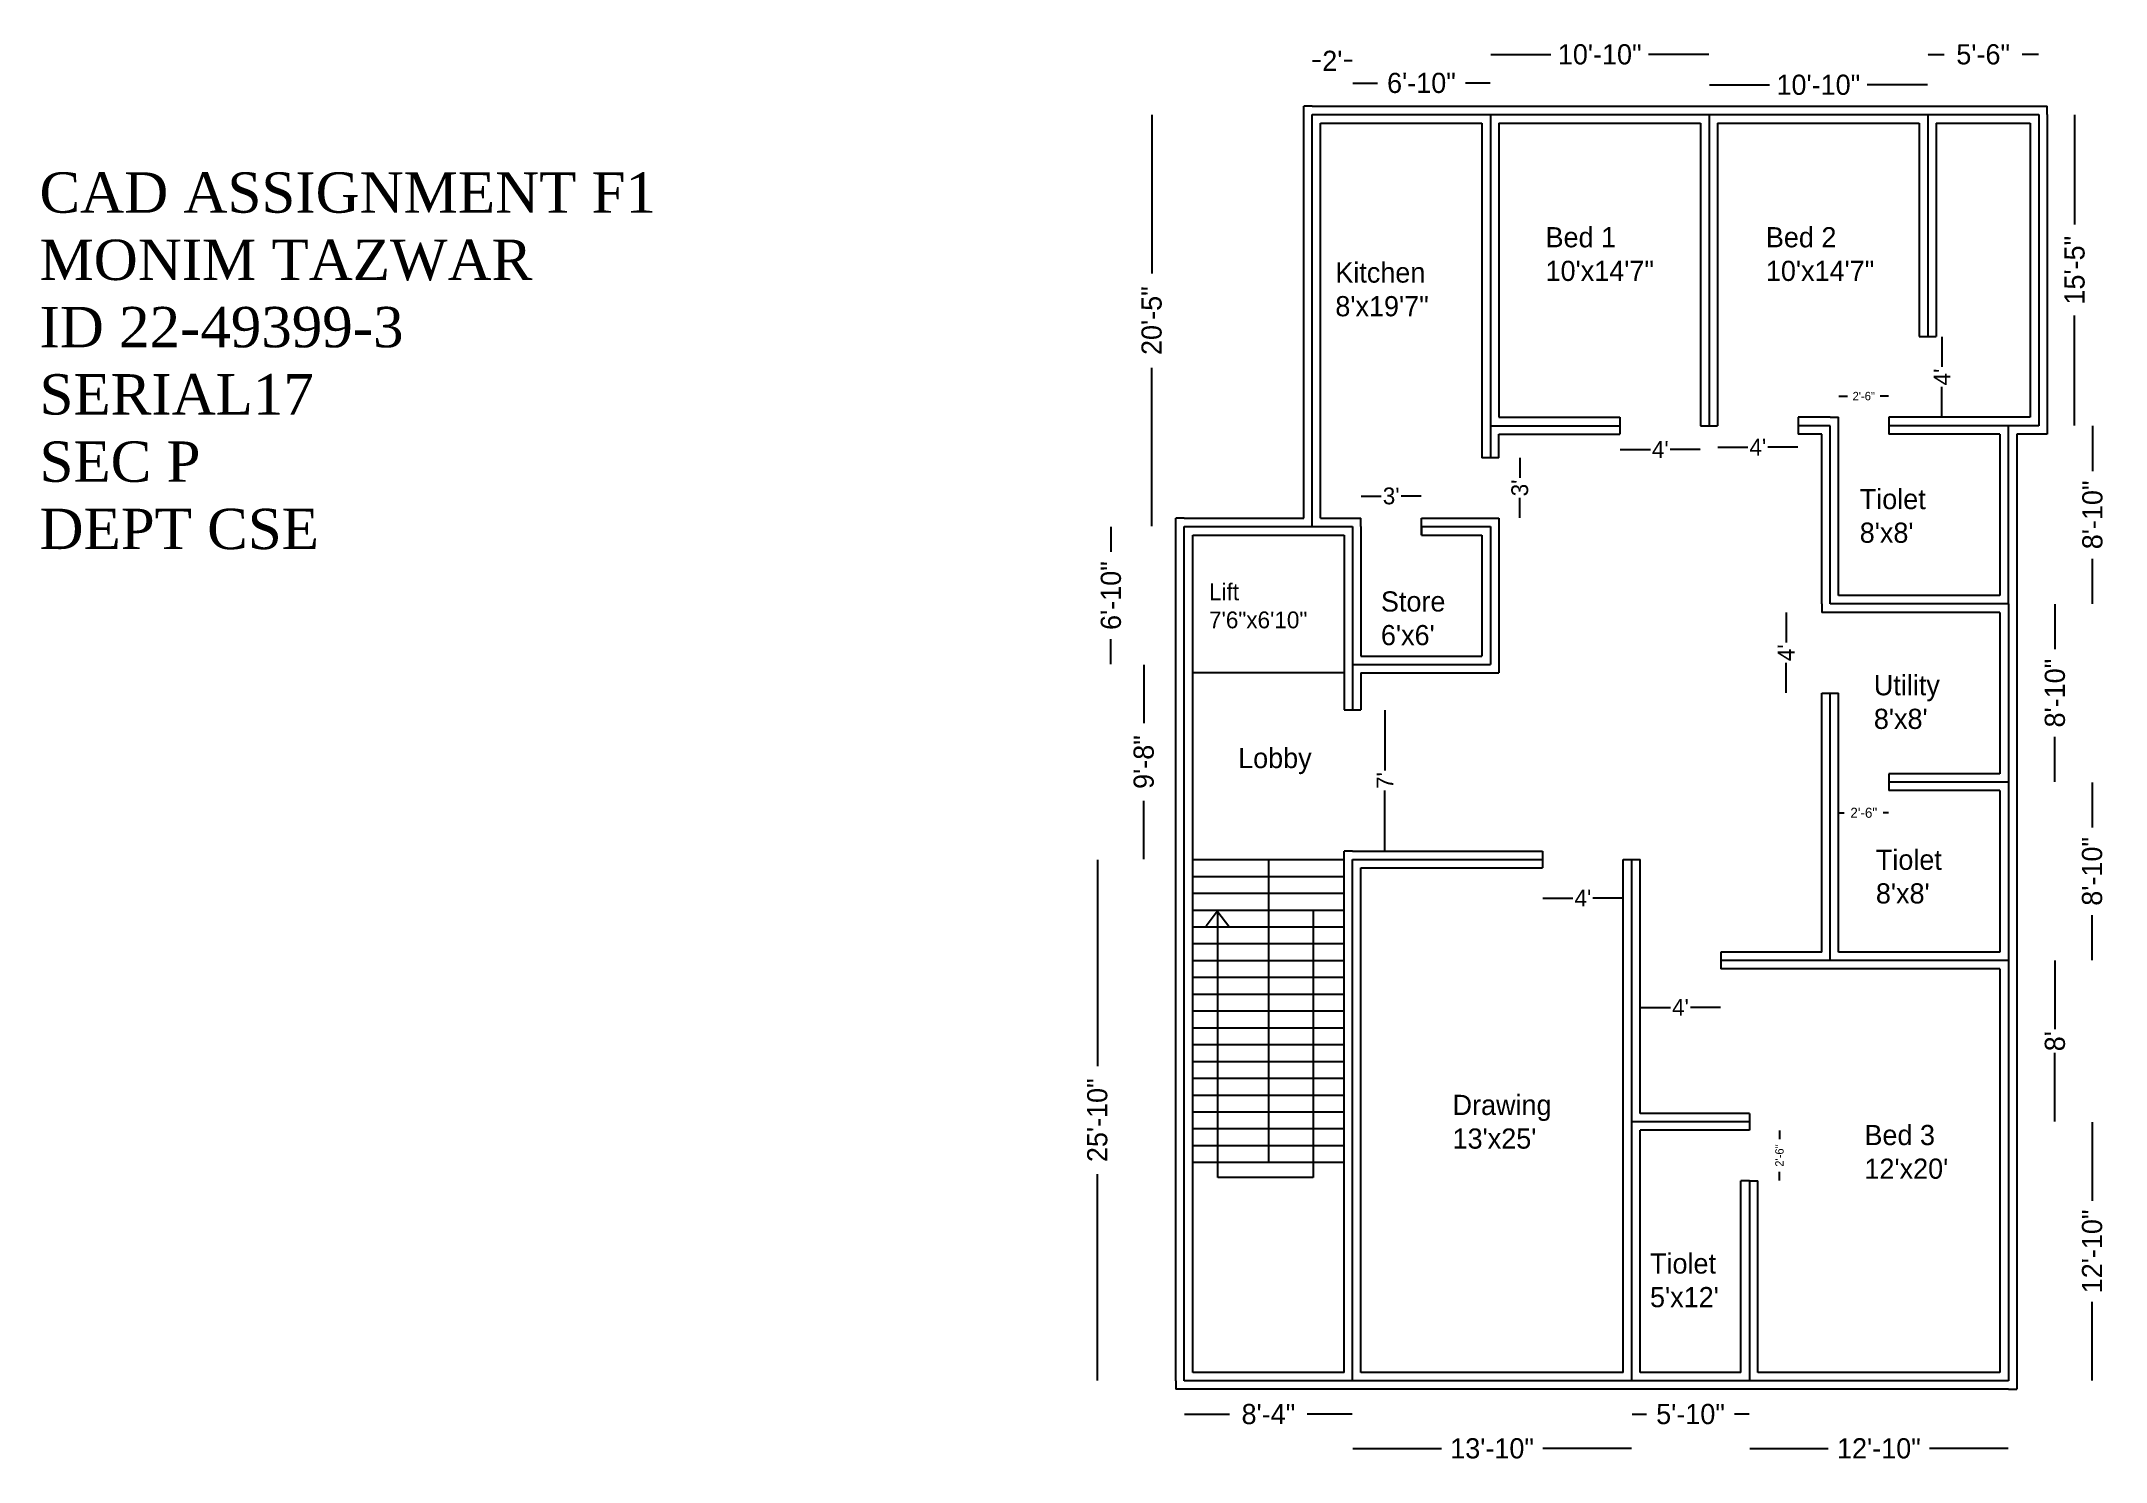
# Model space of a CAD drawing. Header units: inches. Extents: x -404 to 823, y 316 to 1161.
import ezdxf

# ---------------------------------------------------------------- set-up
doc = ezdxf.new("R2010")
doc.units = ezdxf.units.IN
doc.header["$LTSCALE"] = 5
doc.header["$MEASUREMENT"] = 0
doc.dimstyles.get("Standard").update_dxf_attribs({"dimtxt": 10, "dimasz": 0.18, "dimexe": 0.18, "dimexo": 0.0625, "dimgap": 0.09, "dimtad": 0, "dimdec": 0, "dimzin": 2, "dimdsep": 46, "dimlunit": 4, "dimtxsty": 'Standard', "dimcen": 0.09, "dimse1": 1, "dimse2": 1, "dimadec": 0, "dimazin": 0, "dimtfac": 1, "dimtdec": 0, "dimtofl": 0, "dimtmove": 0, "dimatfit": 3, "dimfxl": 1, "dimtolj": 1, "dimtzin": 0, "dimarcsym": 0})

# ---------------------------------------------------------------- blocks, each defined once
blk = doc.blocks.new('*D3')
at = {"color": 0, "lineweight": -2}
for p, q in [((375.6, 1136.2), (390.3, 1136.2)), ((457.2, 1136.2), (442.5, 1136.2))]:
    blk.add_line(p, q, dxfattribs=at)
at = {"color": 0}
for points in [[(375.6, 1136.2), (375.6, 1136.1), (375.4, 1136.2)], [(457.2, 1136.2), (457.2, 1136.1), (457.4, 1136.2)]]:
    blk.add_solid(points, dxfattribs=at)
at = {"layer": 'Defpoints', "color": 0}
for p in [(457.4, 1136.2), (375.4, 1117.4), (457.4, 1117.4)]:
    blk.add_point(p, dxfattribs=at)
at = {"color": 0, "insert": (416.4, 1136.2), "char_height": 12, "attachment_point": 5}
blk.add_mtext('\\A1;6\'-10"', dxfattribs=at)
blk = doc.blocks.new('*D5')
at = {"color": 0, "lineweight": -2}
for p, q in [((351.6, 1149.4), (356.3, 1149.4)), ((375.2, 1149.4), (370.5, 1149.4))]:
    blk.add_line(p, q, dxfattribs=at)
at = {"color": 0}
for points in [[(351.6, 1149.4), (351.6, 1149.3), (351.4, 1149.4)], [(375.2, 1149.4), (375.2, 1149.3), (375.4, 1149.4)]]:
    blk.add_solid(points, dxfattribs=at)
at = {"layer": 'Defpoints', "color": 0}
for p in [(375.4, 1149.4), (351.4, 1117.4), (375.4, 1117.4)]:
    blk.add_point(p, dxfattribs=at)
at = {"color": 0, "insert": (363.4, 1149.4), "char_height": 12, "attachment_point": 5}
blk.add_mtext("\\A1;2'", dxfattribs=at)
blk = doc.blocks.new('*D6')
at = {"color": 0, "lineweight": -2}
for p, q in [((457.6, 1153.2), (493.3, 1153.2)), ((587.2, 1153.2), (551.5, 1153.2))]:
    blk.add_line(p, q, dxfattribs=at)
at = {"color": 0}
for points in [[(457.6, 1153.2), (457.6, 1153.1), (457.4, 1153.2)], [(587.2, 1153.2), (587.2, 1153.1), (587.4, 1153.2)]]:
    blk.add_solid(points, dxfattribs=at)
at = {"layer": 'Defpoints', "color": 0}
for p in [(587.4, 1153.2), (457.4, 1117.4), (587.4, 1117.4)]:
    blk.add_point(p, dxfattribs=at)
at = {"color": 0, "insert": (522.4, 1153.2), "char_height": 12, "attachment_point": 5}
blk.add_mtext('\\A1;10\'-10"', dxfattribs=at)
blk = doc.blocks.new('*D7')
at = {"color": 0, "lineweight": -2}
for p, q in [((587.6, 1135.1), (623.3, 1135.1)), ((717.2, 1135.1), (681.5, 1135.1))]:
    blk.add_line(p, q, dxfattribs=at)
at = {"color": 0}
for points in [[(587.6, 1135.1), (587.6, 1135), (587.4, 1135.1)], [(717.2, 1135.1), (717.2, 1135), (717.4, 1135.1)]]:
    blk.add_solid(points, dxfattribs=at)
at = {"layer": 'Defpoints', "color": 0}
for p in [(717.4, 1135.1), (587.4, 1099.4), (717.4, 1099.4)]:
    blk.add_point(p, dxfattribs=at)
at = {"color": 0, "insert": (652.4, 1135.1), "char_height": 12, "attachment_point": 5}
blk.add_mtext('\\A1;10\'-10"', dxfattribs=at)
blk = doc.blocks.new('*D8')
at = {"color": 0, "lineweight": -2}
for p, q in [((717.6, 1153.2), (727.3, 1153.2)), ((783.2, 1153.2), (773.5, 1153.2))]:
    blk.add_line(p, q, dxfattribs=at)
at = {"color": 0}
for points in [[(717.6, 1153.2), (717.6, 1153.1), (717.4, 1153.2)], [(783.2, 1153.2), (783.2, 1153.1), (783.4, 1153.2)]]:
    blk.add_solid(points, dxfattribs=at)
at = {"layer": 'Defpoints', "color": 0}
for p in [(783.4, 1153.2), (717.4, 1117.4), (783.4, 1117.4)]:
    blk.add_point(p, dxfattribs=at)
at = {"color": 0, "insert": (750.4, 1153.2), "char_height": 12, "attachment_point": 5}
blk.add_mtext('\\A1;5\'-6"', dxfattribs=at)
blk = doc.blocks.new('*D9')
at = {"color": 0, "lineweight": -2}
for p, q in [((725.9, 985.3), (725.9, 967.4)), ((725.9, 937.6), (725.9, 955.5))]:
    blk.add_line(p, q, dxfattribs=at)
at = {"color": 0}
for points in [[(725.8, 985.3), (725.9, 985.3), (725.9, 985.4)], [(725.8, 937.6), (725.9, 937.6), (725.9, 937.4)]]:
    blk.add_solid(points, dxfattribs=at)
at = {"layer": 'Defpoints', "color": 0}
for p in [(717.4, 985.4), (717.4, 937.4), (725.9, 937.4)]:
    blk.add_point(p, dxfattribs=at)
at = {"color": 0, "insert": (725.9, 961.4), "char_height": 10, "attachment_point": 5, "rotation": 90}
blk.add_mtext("\\A1;4'", dxfattribs=at)
blk = doc.blocks.new('*D10')
at = {"color": 0, "lineweight": -2}
for p, q in [((592.6, 919.7), (610.5, 919.7)), ((640.2, 919.7), (622.3, 919.7))]:
    blk.add_line(p, q, dxfattribs=at)
at = {"color": 0}
for points in [[(592.6, 919.7), (592.6, 919.6), (592.4, 919.7)], [(640.2, 919.7), (640.2, 919.6), (640.4, 919.7)]]:
    blk.add_solid(points, dxfattribs=at)
at = {"layer": 'Defpoints', "color": 0}
for p in [(592.4, 932.4), (640.4, 932.4), (592.4, 919.7)]:
    blk.add_point(p, dxfattribs=at)
at = {"color": 0, "insert": (616.4, 919.7), "char_height": 10, "attachment_point": 5}
blk.add_mtext("\\A1;4'", dxfattribs=at)
blk = doc.blocks.new('*D11')
at = {"color": 0, "lineweight": -2}
for p, q in [((664.6, 950), (669.7, 950)), ((694.2, 950), (689.1, 950))]:
    blk.add_line(p, q, dxfattribs=at)
at = {"color": 0}
for points in [[(664.6, 950.1), (664.6, 950), (664.4, 950)], [(694.2, 950.1), (694.2, 950), (694.4, 950)]]:
    blk.add_solid(points, dxfattribs=at)
at = {"layer": 'Defpoints', "color": 0}
for p in [(694.4, 950), (664.4, 932.4), (694.4, 932.4)]:
    blk.add_point(p, dxfattribs=at)
at = {"color": 0, "insert": (679.4, 950), "char_height": 5, "attachment_point": 5}
blk.add_mtext('\\A1;2\'-6"', dxfattribs=at)
blk = doc.blocks.new('*D12')
at = {"color": 0, "lineweight": -2}
for p, q in [((815.2, 518.3), (815.2, 471.5)), ((815.2, 364.6), (815.2, 411.4))]:
    blk.add_line(p, q, dxfattribs=at)
at = {"color": 0}
for points in [[(815.1, 518.3), (815.2, 518.3), (815.2, 518.4)], [(815.1, 364.6), (815.2, 364.6), (815.2, 364.4)]]:
    blk.add_solid(points, dxfattribs=at)
at = {"layer": 'Defpoints', "color": 0}
for p in [(765.4, 518.4), (815.2, 518.4), (765.4, 364.4)]:
    blk.add_point(p, dxfattribs=at)
at = {"color": 0, "insert": (815.2, 441.4), "char_height": 12, "attachment_point": 5, "rotation": 90}
blk.add_mtext('\\A1;12\'-10"', dxfattribs=at)
blk = doc.blocks.new('*D13')
at = {"color": 0, "lineweight": -2}
for p, q in [((793.1, 614.3), (793.1, 573.5)), ((793.1, 518.6), (793.1, 559.4))]:
    blk.add_line(p, q, dxfattribs=at)
at = {"color": 0}
for points in [[(793.1, 614.3), (793.1, 614.3), (793.1, 614.4)], [(793.1, 518.6), (793.1, 518.6), (793.1, 518.4)]]:
    blk.add_solid(points, dxfattribs=at)
at = {"layer": 'Defpoints', "color": 0}
for p in [(743.3, 614.4), (793.1, 614.4), (743.3, 518.4)]:
    blk.add_point(p, dxfattribs=at)
at = {"color": 0, "insert": (793.1, 566.4), "char_height": 12, "attachment_point": 5, "rotation": 90}
blk.add_mtext("\\A1;8'", dxfattribs=at)
blk = doc.blocks.new('*D14')
at = {"color": 0, "lineweight": -2}
for p, q in [((815.2, 720.3), (815.2, 693.5)), ((815.2, 614.6), (815.2, 641.4))]:
    blk.add_line(p, q, dxfattribs=at)
at = {"color": 0}
for points in [[(815.1, 720.3), (815.2, 720.3), (815.2, 720.4)], [(815.1, 614.6), (815.2, 614.6), (815.2, 614.4)]]:
    blk.add_solid(points, dxfattribs=at)
at = {"layer": 'Defpoints', "color": 0}
for p in [(765.4, 720.4), (815.2, 720.4), (765.4, 614.4)]:
    blk.add_point(p, dxfattribs=at)
at = {"color": 0, "insert": (815.2, 667.4), "char_height": 12, "attachment_point": 5, "rotation": 90}
blk.add_mtext('\\A1;8\'-10"', dxfattribs=at)
blk = doc.blocks.new('*D15')
at = {"color": 0, "lineweight": -2}
for p, q in [((793.1, 826.3), (793.1, 799.5)), ((793.1, 720.6), (793.1, 747.4))]:
    blk.add_line(p, q, dxfattribs=at)
at = {"color": 0}
for points in [[(793.1, 826.3), (793.1, 826.3), (793.1, 826.4)], [(793.1, 720.6), (793.1, 720.6), (793.1, 720.4)]]:
    blk.add_solid(points, dxfattribs=at)
at = {"layer": 'Defpoints', "color": 0}
for p in [(743.3, 826.4), (793.1, 826.4), (743.3, 720.4)]:
    blk.add_point(p, dxfattribs=at)
at = {"color": 0, "insert": (793.1, 773.4), "char_height": 12, "attachment_point": 5, "rotation": 90}
blk.add_mtext('\\A1;8\'-10"', dxfattribs=at)
blk = doc.blocks.new('*D17')
at = {"color": 0, "lineweight": -2}
for p, q in [((804.8, 1117.3), (804.8, 1052)), ((804.8, 932.6), (804.8, 997.9))]:
    blk.add_line(p, q, dxfattribs=at)
at = {"color": 0}
for points in [[(804.8, 1117.3), (804.9, 1117.3), (804.8, 1117.4)], [(804.8, 932.6), (804.9, 932.6), (804.8, 932.4)]]:
    blk.add_solid(points, dxfattribs=at)
at = {"layer": 'Defpoints', "color": 0}
for p in [(783.4, 1117.4), (783.4, 932.4), (804.8, 932.4)]:
    blk.add_point(p, dxfattribs=at)
at = {"color": 0, "insert": (804.8, 1024.9), "char_height": 12, "attachment_point": 5, "rotation": 90}
blk.add_mtext('\\A1;15\'-5"', dxfattribs=at)
blk = doc.blocks.new('*D19')
at = {"color": 0, "lineweight": -2}
for p, q in [((664.6, 702.2), (667.8, 702.2)), ((694.2, 702.2), (691, 702.2))]:
    blk.add_line(p, q, dxfattribs=at)
at = {"color": 0}
for points in [[(664.6, 702.2), (664.6, 702.2), (664.4, 702.2)], [(694.2, 702.2), (694.2, 702.2), (694.4, 702.2)]]:
    blk.add_solid(points, dxfattribs=at)
at = {"layer": 'Defpoints', "color": 0}
for p in [(664.4, 720.4), (694.4, 720.4), (694.4, 702.2)]:
    blk.add_point(p, dxfattribs=at)
at = {"color": 0, "insert": (679.4, 702.2), "char_height": 6, "attachment_point": 5}
blk.add_mtext('\\A1;2\'-6"', dxfattribs=at)
blk = doc.blocks.new('*D21')
at = {"color": 0, "lineweight": -2}
for p, q in [((815.4, 932.3), (815.4, 905.4)), ((815.4, 826.4), (815.4, 853.3))]:
    blk.add_line(p, q, dxfattribs=at)
at = {"color": 0}
for points in [[(815.4, 932.3), (815.4, 932.3), (815.4, 932.4)], [(815.4, 826.4), (815.4, 826.4), (815.4, 826.3)]]:
    blk.add_solid(points, dxfattribs=at)
at = {"layer": 'Defpoints', "color": 0}
for p in [(783.4, 932.4), (783.4, 826.3), (815.4, 826.3)]:
    blk.add_point(p, dxfattribs=at)
at = {"color": 0, "insert": (815.4, 879.4), "char_height": 12, "attachment_point": 5, "rotation": 90}
blk.add_mtext('\\A1;8\'-10"', dxfattribs=at)
blk = doc.blocks.new('*D22')
at = {"color": 0, "lineweight": -2}
for p, q in [((633.3, 821.3), (633.3, 803.4)), ((633.3, 773.6), (633.3, 791.5))]:
    blk.add_line(p, q, dxfattribs=at)
at = {"color": 0}
for points in [[(633.3, 821.3), (633.4, 821.3), (633.3, 821.4)], [(633.3, 773.6), (633.4, 773.6), (633.3, 773.4)]]:
    blk.add_solid(points, dxfattribs=at)
at = {"layer": 'Defpoints', "color": 0}
for p in [(654.4, 821.4), (633.3, 773.4), (654.4, 773.4)]:
    blk.add_point(p, dxfattribs=at)
at = {"color": 0, "insert": (633.3, 797.4), "char_height": 10, "attachment_point": 5, "rotation": 90}
blk.add_mtext("\\A1;4'", dxfattribs=at)
blk = doc.blocks.new('*D23')
at = {"color": 0, "lineweight": -2}
for p, q in [((275.6, 344.6), (302.3, 344.6)), ((375.2, 344.6), (348.5, 344.6))]:
    blk.add_line(p, q, dxfattribs=at)
at = {"color": 0}
for points in [[(275.6, 344.6), (275.6, 344.6), (275.4, 344.6)], [(375.2, 344.6), (375.2, 344.6), (375.4, 344.6)]]:
    blk.add_solid(points, dxfattribs=at)
at = {"layer": 'Defpoints', "color": 0}
for p in [(275.4, 374), (375.4, 374), (375.4, 344.6)]:
    blk.add_point(p, dxfattribs=at)
at = {"color": 0, "insert": (325.4, 344.6), "char_height": 12, "attachment_point": 5}
blk.add_mtext('\\A1;8\'-4"', dxfattribs=at)
blk = doc.blocks.new('*D24')
at = {"color": 0, "lineweight": -2}
for p, q in [((375.6, 324.2), (428.3, 324.2)), ((541.2, 324.2), (488.5, 324.2))]:
    blk.add_line(p, q, dxfattribs=at)
at = {"color": 0}
for points in [[(375.6, 324.2), (375.6, 324.2), (375.4, 324.2)], [(541.2, 324.2), (541.2, 324.2), (541.4, 324.2)]]:
    blk.add_solid(points, dxfattribs=at)
at = {"layer": 'Defpoints', "color": 0}
for p in [(375.4, 353.6), (541.4, 353.6), (541.4, 324.2)]:
    blk.add_point(p, dxfattribs=at)
at = {"color": 0, "insert": (458.4, 324.2), "char_height": 12, "attachment_point": 5}
blk.add_mtext('\\A1;13\'-10"', dxfattribs=at)
blk = doc.blocks.new('*D25')
at = {"color": 0, "lineweight": -2}
for p, q in [((541.6, 344.6), (550.3, 344.6)), ((611.2, 344.6), (602.5, 344.6))]:
    blk.add_line(p, q, dxfattribs=at)
at = {"color": 0}
for points in [[(541.6, 344.6), (541.6, 344.6), (541.4, 344.6)], [(611.2, 344.6), (611.2, 344.6), (611.4, 344.6)]]:
    blk.add_solid(points, dxfattribs=at)
at = {"layer": 'Defpoints', "color": 0}
for p in [(541.4, 374), (611.4, 374), (611.4, 344.6)]:
    blk.add_point(p, dxfattribs=at)
at = {"color": 0, "insert": (576.4, 344.6), "char_height": 12, "attachment_point": 5}
blk.add_mtext('\\A1;5\'-10"', dxfattribs=at)
blk = doc.blocks.new('*D26')
at = {"color": 0, "lineweight": -2}
for p, q in [((611.6, 324.2), (658.3, 324.2)), ((765.2, 324.2), (718.5, 324.2))]:
    blk.add_line(p, q, dxfattribs=at)
at = {"color": 0}
for points in [[(611.6, 324.2), (611.6, 324.2), (611.4, 324.2)], [(765.2, 324.2), (765.2, 324.2), (765.4, 324.2)]]:
    blk.add_solid(points, dxfattribs=at)
at = {"layer": 'Defpoints', "color": 0}
for p in [(611.4, 353.6), (765.4, 353.6), (765.4, 324.2)]:
    blk.add_point(p, dxfattribs=at)
at = {"color": 0, "insert": (688.4, 324.2), "char_height": 12, "attachment_point": 5}
blk.add_mtext('\\A1;12\'-10"', dxfattribs=at)
blk = doc.blocks.new('*D29')
at = {"color": 0, "lineweight": -2}
for p, q in [((546.6, 586.5), (564.5, 586.5)), ((594.2, 586.5), (576.3, 586.5))]:
    blk.add_line(p, q, dxfattribs=at)
at = {"color": 0}
for points in [[(546.6, 586.5), (546.6, 586.4), (546.4, 586.5)], [(594.2, 586.5), (594.2, 586.4), (594.4, 586.5)]]:
    blk.add_solid(points, dxfattribs=at)
at = {"layer": 'Defpoints', "color": 0}
for p in [(546.4, 614.4), (594.4, 614.4), (546.4, 586.5)]:
    blk.add_point(p, dxfattribs=at)
at = {"color": 0, "insert": (570.4, 586.5), "char_height": 10, "attachment_point": 5}
blk.add_mtext("\\A1;4'", dxfattribs=at)
blk = doc.blocks.new('*D30')
at = {"color": 0, "lineweight": -2}
for p, q in [((629.3, 513.3), (629.3, 508.1)), ((629.3, 483.6), (629.3, 488.8))]:
    blk.add_line(p, q, dxfattribs=at)
at = {"color": 0}
for points in [[(629.3, 513.3), (629.4, 513.3), (629.3, 513.4)], [(629.3, 483.6), (629.4, 483.6), (629.3, 483.4)]]:
    blk.add_solid(points, dxfattribs=at)
at = {"layer": 'Defpoints', "color": 0}
for p in [(611.4, 513.4), (611.4, 483.4), (629.3, 483.4)]:
    blk.add_point(p, dxfattribs=at)
at = {"color": 0, "insert": (629.3, 498.4), "char_height": 5, "attachment_point": 5, "rotation": 90}
blk.add_mtext('\\A1;2\'-6"', dxfattribs=at)
blk = doc.blocks.new('*D31')
at = {"color": 0, "lineweight": -2}
for p, q in [((223.7, 674.3), (223.7, 551.5)), ((223.7, 364.6), (223.7, 487.4))]:
    blk.add_line(p, q, dxfattribs=at)
at = {"color": 0}
for points in [[(223.6, 674.3), (223.7, 674.3), (223.7, 674.4)], [(223.6, 364.6), (223.7, 364.6), (223.7, 364.4)]]:
    blk.add_solid(points, dxfattribs=at)
at = {"layer": 'Defpoints', "color": 0}
for p in [(275.4, 674.4), (223.7, 364.4), (275.4, 364.4)]:
    blk.add_point(p, dxfattribs=at)
at = {"color": 0, "insert": (223.7, 519.4), "char_height": 12, "attachment_point": 5, "rotation": 90}
blk.add_mtext('\\A1;25\'-10"', dxfattribs=at)
blk = doc.blocks.new('*D32')
at = {"color": 0, "lineweight": -2}
for p, q in [((488.6, 651.5), (506.5, 651.5)), ((536.2, 651.5), (518.3, 651.5))]:
    blk.add_line(p, q, dxfattribs=at)
at = {"color": 0}
for points in [[(488.6, 651.5), (488.6, 651.4), (488.4, 651.5)], [(536.2, 651.5), (536.2, 651.4), (536.4, 651.5)]]:
    blk.add_solid(points, dxfattribs=at)
at = {"layer": 'Defpoints', "color": 0}
for p in [(488.4, 674.4), (536.4, 674.4), (488.4, 651.5)]:
    blk.add_point(p, dxfattribs=at)
at = {"color": 0, "insert": (512.4, 651.5), "char_height": 10, "attachment_point": 5}
blk.add_mtext("\\A1;4'", dxfattribs=at)
blk = doc.blocks.new('*D33')
at = {"color": 0, "lineweight": -2}
for p, q in [((251.3, 790.3), (251.3, 755.5)), ((251.3, 674.6), (251.3, 709.4))]:
    blk.add_line(p, q, dxfattribs=at)
at = {"color": 0}
for points in [[(251.3, 790.3), (251.4, 790.3), (251.3, 790.4)], [(251.3, 674.6), (251.4, 674.6), (251.3, 674.4)]]:
    blk.add_solid(points, dxfattribs=at)
at = {"layer": 'Defpoints', "color": 0}
for p in [(275.4, 790.4), (251.3, 674.4), (275.4, 674.4)]:
    blk.add_point(p, dxfattribs=at)
at = {"color": 0, "insert": (251.3, 732.4), "char_height": 12, "attachment_point": 5, "rotation": 90}
blk.add_mtext('\\A1;9\'-8"', dxfattribs=at)
blk = doc.blocks.new('*D34')
at = {"color": 0, "lineweight": -2}
for p, q in [((231.8, 872.3), (231.8, 857.5)), ((231.8, 790.6), (231.8, 805.4))]:
    blk.add_line(p, q, dxfattribs=at)
at = {"color": 0}
for points in [[(231.8, 872.3), (231.9, 872.3), (231.8, 872.4)], [(231.8, 790.6), (231.9, 790.6), (231.8, 790.4)]]:
    blk.add_solid(points, dxfattribs=at)
at = {"layer": 'Defpoints', "color": 0}
for p in [(231.8, 872.4), (275.4, 872.4), (275.4, 790.4)]:
    blk.add_point(p, dxfattribs=at)
at = {"color": 0, "insert": (231.8, 831.4), "char_height": 12, "attachment_point": 5, "rotation": 90}
blk.add_mtext('\\A1;6\'-10"', dxfattribs=at)
blk = doc.blocks.new('*D35')
at = {"color": 0, "lineweight": -2}
for p, q in [((256, 1117.3), (256, 1023)), ((256, 872.6), (256, 966.9))]:
    blk.add_line(p, q, dxfattribs=at)
at = {"color": 0}
for points in [[(255.9, 1117.3), (256, 1117.3), (256, 1117.4)], [(255.9, 872.6), (256, 872.6), (256, 872.4)]]:
    blk.add_solid(points, dxfattribs=at)
at = {"layer": 'Defpoints', "color": 0}
for p in [(351.4, 1117.4), (256, 872.4), (351.4, 872.4)]:
    blk.add_point(p, dxfattribs=at)
at = {"color": 0, "insert": (256, 994.9), "char_height": 12, "attachment_point": 5, "rotation": 90}
blk.add_mtext('\\A1;20\'-5"', dxfattribs=at)
blk = doc.blocks.new('*D36')
at = {"color": 0, "lineweight": -2}
for p, q in [((394.7, 763.3), (394.7, 727.4)), ((394.7, 679.6), (394.7, 715.5))]:
    blk.add_line(p, q, dxfattribs=at)
at = {"color": 0}
for points in [[(394.7, 763.3), (394.7, 763.3), (394.7, 763.4)], [(394.7, 679.6), (394.7, 679.6), (394.7, 679.4)]]:
    blk.add_solid(points, dxfattribs=at)
at = {"layer": 'Defpoints', "color": 0}
for p in [(370.4, 763.4), (370.4, 679.4), (394.7, 679.4)]:
    blk.add_point(p, dxfattribs=at)
at = {"color": 0, "insert": (394.7, 721.4), "char_height": 10, "attachment_point": 5, "rotation": 90}
blk.add_mtext("\\A1;7'", dxfattribs=at)
blk = doc.blocks.new('*D40')
at = {"color": 0, "lineweight": -2}
for p, q in [((380.6, 890.6), (392.5, 890.6)), ((416.2, 890.6), (404.3, 890.6))]:
    blk.add_line(p, q, dxfattribs=at)
at = {"color": 0}
for points in [[(380.6, 890.7), (380.6, 890.6), (380.4, 890.6)], [(416.2, 890.7), (416.2, 890.6), (416.4, 890.6)]]:
    blk.add_solid(points, dxfattribs=at)
at = {"layer": 'Defpoints', "color": 0}
for p in [(380.4, 890.6), (380.4, 872.4), (416.4, 872.4)]:
    blk.add_point(p, dxfattribs=at)
at = {"color": 0, "insert": (398.4, 890.6), "char_height": 10, "attachment_point": 5}
blk.add_mtext("\\A1;3'", dxfattribs=at)
blk = doc.blocks.new('*D41')
at = {"color": 0, "lineweight": -2}
for p, q in [((474.9, 913.3), (474.9, 901.4)), ((474.9, 877.6), (474.9, 889.5))]:
    blk.add_line(p, q, dxfattribs=at)
at = {"color": 0}
for points in [[(474.9, 913.3), (474.9, 913.3), (474.9, 913.4)], [(474.9, 877.6), (474.9, 877.6), (474.9, 877.4)]]:
    blk.add_solid(points, dxfattribs=at)
at = {"layer": 'Defpoints', "color": 0}
for p in [(462.4, 913.4), (462.4, 877.4), (474.9, 877.4)]:
    blk.add_point(p, dxfattribs=at)
at = {"color": 0, "insert": (474.9, 895.4), "char_height": 10, "attachment_point": 5, "rotation": 90}
blk.add_mtext("\\A1;3'", dxfattribs=at)
blk = doc.blocks.new('*D42')
at = {"color": 0, "lineweight": -2}
for p, q in [((534.6, 918.3), (552.5, 918.3)), ((582.2, 918.3), (564.3, 918.3))]:
    blk.add_line(p, q, dxfattribs=at)
at = {"color": 0}
for points in [[(534.6, 918.3), (534.6, 918.2), (534.4, 918.3)], [(582.2, 918.3), (582.2, 918.2), (582.4, 918.3)]]:
    blk.add_solid(points, dxfattribs=at)
at = {"layer": 'Defpoints', "color": 0}
for p in [(534.4, 932.4), (582.4, 932.4), (534.4, 918.3)]:
    blk.add_point(p, dxfattribs=at)
at = {"color": 0, "insert": (558.4, 918.3), "char_height": 10, "attachment_point": 5}
blk.add_mtext("\\A1;4'", dxfattribs=at)

msp = doc.modelspace()

# ---------------------------------------------------------------- linework, layer by layer
for p, q in [((351.4, 1122.4), (346.4, 1122.4)), ((346.4, 1117.4), (346.4, 1122.4)), ((346.4, 877.4), (346.4, 1117.4)), ((351.4, 1122.4), (375.4, 1122.4)), ((375.4, 1122.4), (457.4, 1122.4)), ((457.4, 1122.4), (587.4, 1122.4)), ((587.4, 1122.4), (717.4, 1122.4)), ((717.4, 1122.4), (783.4, 1122.4)), ((783.4, 1122.4), (788.4, 1122.4)), ((788.4, 1117.4), (788.4, 1122.4)), ((788.4, 1117.4), (788.4, 932.4)), ((356.4, 877.4), (356.4, 1112.4)), ((356.4, 1112.4), (375.4, 1112.4)), ((375.4, 1112.4), (452.4, 1112.4)), ((452.4, 1112.4), (452.4, 932.4)), ((462.4, 1112.4), (462.4, 937.4)), ((462.4, 1112.4), (582.4, 1112.4)), ((582.4, 1112.4), (582.4, 932.4)), ((592.4, 1112.4), (592.4, 932.4)), ((592.4, 1112.4), (712.4, 1112.4)), ((712.4, 1112.4), (712.4, 985.4)), ((722.4, 1112.4), (778.4, 1112.4)), ((722.4, 1112.4), (722.4, 985.4)), ((778.4, 1112.4), (778.4, 937.4)), ((712.4, 985.4), (722.4, 985.4)), ((462.4, 937.4), (534.4, 937.4)), ((534.4, 937.4), (534.4, 927.4)), ((659.4, 937.4), (640.4, 937.4)), ((640.4, 937.4), (640.4, 927.4)), ((659.4, 937.4), (664.4, 937.4)), ((664.4, 932.4), (664.4, 937.4)), ((765.4, 937.4), (694.4, 937.4)), ((694.4, 937.4), (694.4, 927.4)), ((778.4, 937.4), (765.4, 937.4)), ((452.4, 932.4), (452.4, 913.4)), ((462.4, 927.4), (534.4, 927.4)), ((462.4, 913.4), (462.4, 927.4)), ((582.4, 932.4), (592.4, 932.4)), ((654.4, 927.4), (640.4, 927.4)), ((654.4, 826.4), (654.4, 927.4)), ((659.4, 826.4), (659.4, 932.4)), ((664.4, 831.4), (664.4, 932.4)), ((760.4, 927.4), (694.4, 927.4)), ((760.4, 927.4), (760.4, 831.4)), ((783.4, 927.4), (770.4, 927.4)), ((770.4, 927.4), (770.4, 826.4)), ((788.4, 927.4), (783.4, 927.4)), ((788.4, 932.4), (788.4, 927.4)), ((462.4, 913.4), (452.4, 913.4)), ((275.4, 877.4), (270.4, 877.4)), ((270.4, 872.4), (270.4, 877.4)), ((270.4, 790.4), (270.4, 872.4)), ((275.4, 877.4), (346.4, 877.4)), ((356.4, 877.4), (380.4, 877.4)), ((375.4, 877.4), (380.4, 877.4)), ((380.4, 872.4), (380.4, 877.4)), ((380.4, 872.4), (380.4, 795.4)), ((416.4, 867.4), (416.4, 877.4)), ((416.4, 877.4), (462.4, 877.4)), ((416.4, 872.4), (416.4, 867.4)), ((457.4, 872.4), (457.4, 790.4)), ((462.4, 877.4), (462.4, 785.4)), ((280.4, 790.4), (280.4, 867.4)), ((280.4, 867.4), (351.4, 867.4)), ((351.4, 867.4), (370.4, 867.4)), ((370.4, 867.4), (370.4, 763.4)), ((416.4, 867.4), (452.4, 867.4)), ((452.4, 867.4), (452.4, 795.4)), ((654.4, 826.4), (654.4, 821.4)), ((760.4, 831.4), (664.4, 831.4)), ((770.4, 826.4), (770.4, 720.4)), ((659.4, 821.4), (654.4, 821.4)), ((760.4, 821.4), (659.4, 821.4)), ((760.4, 821.4), (760.4, 725.4)), ((270.4, 674.4), (270.4, 790.4)), ((280.4, 674.4), (280.4, 790.4)), ((380.4, 795.4), (452.4, 795.4)), ((370.4, 785.4), (280.4, 785.4)), ((380.4, 785.4), (462.4, 785.4)), ((380.4, 785.4), (380.4, 763.4)), ((654.4, 619.4), (654.4, 773.4)), ((654.4, 773.4), (664.4, 773.4)), ((664.4, 619.4), (664.4, 773.4)), ((370.4, 763.4), (370.4, 763.4)), ((370.4, 763.4), (380.4, 763.4)), ((760.4, 725.4), (694.4, 725.4)), ((694.4, 725.4), (694.4, 715.4)), ((760.4, 715.4), (694.4, 715.4)), ((760.4, 715.4), (760.4, 619.4)), ((770.4, 720.4), (770.4, 614.4)), ((370.4, 674.4), (370.4, 679.4)), ((375.4, 679.4), (370.4, 679.4)), ((375.4, 679.4), (488.4, 679.4)), ((488.4, 679.4), (488.4, 669.4)), ((270.4, 364.4), (270.4, 674.4)), ((280.4, 369.4), (280.4, 674.4)), ((280.4, 674.4), (370.4, 674.4)), ((280.4, 664.4), (370.4, 664.4)), ((325.4, 674.4), (325.4, 494.4)), ((370.4, 369.4), (370.4, 674.4)), ((380.4, 369.4), (380.4, 669.4)), ((380.4, 669.4), (488.4, 669.4)), ((536.4, 369.4), (536.4, 674.4)), ((536.4, 674.4), (546.4, 674.4)), ((546.4, 523.4), (546.4, 674.4)), ((280.4, 654.4), (370.4, 654.4)), ((280.4, 644.4), (370.4, 644.4)), ((295, 643.6), (288.3, 634.9)), ((295.3, 643.3), (301.9, 634.9)), ((295.4, 485.3), (295.4, 644.4)), ((352, 644.4), (352, 485.3)), ((280.4, 634.4), (370.4, 634.4)), ((280.4, 624.4), (370.4, 624.4)), ((280.4, 614.4), (370.4, 614.4)), ((654.4, 619.4), (594.4, 619.4)), ((594.4, 619.4), (594.4, 609.4)), ((760.4, 619.4), (664.4, 619.4)), ((770.4, 614.4), (770.4, 518.4)), ((280.4, 604.4), (370.4, 604.4)), ((659.4, 609.4), (594.4, 609.4)), ((659.4, 609.4), (644.6, 609.4)), ((760.4, 609.4), (659.4, 609.4)), ((760.4, 609.4), (760.4, 518.4)), ((280.4, 594.4), (370.4, 594.4)), ((280.4, 584.4), (370.4, 584.4)), ((280.4, 574.4), (370.4, 574.4)), ((280.4, 564.4), (370.4, 564.4)), ((280.4, 554.4), (370.4, 554.4)), ((280.4, 544.4), (370.4, 544.4)), ((280.4, 534.4), (370.4, 534.4)), ((280.4, 524.4), (370.4, 524.4)), ((611.4, 523.4), (546.4, 523.4)), ((611.4, 523.4), (611.4, 513.4)), ((760.4, 518.4), (760.4, 369.4)), ((770.4, 518.4), (770.4, 364.4)), ((280.4, 514.4), (370.4, 514.4)), ((280.4, 504.4), (370.4, 504.4)), ((546.4, 369.4), (546.4, 513.4)), ((611.4, 513.4), (546.4, 513.4)), ((280.4, 494.4), (370.4, 494.4)), ((352, 485.3), (295.4, 485.3)), ((606.4, 369.4), (606.4, 483.4)), ((611.4, 483.4), (606.4, 483.4)), ((611.4, 483.4), (616.4, 483.4)), ((616.4, 369.4), (616.4, 483.4)), ((370.4, 369.4), (280.4, 369.4)), ((536.4, 369.4), (380.4, 369.4)), ((606.4, 369.4), (546.4, 369.4)), ((760.4, 369.4), (616.4, 369.4)), ((270.4, 364.4), (270.4, 359.4)), ((275.4, 359.4), (270.4, 359.4)), ((375.4, 359.4), (275.4, 359.4)), ((541.4, 359.4), (375.4, 359.4)), ((611.4, 359.4), (541.4, 359.4)), ((765.4, 359.4), (611.4, 359.4)), ((765.4, 359.4), (770.4, 359.4)), ((770.4, 364.4), (770.4, 359.4))]:
    msp.add_line(p, q)
at = {"color": 1}
for p, q in [((351.4, 872.4), (351.4, 1117.4)), ((351.4, 1117.4), (375.4, 1117.4)), ((375.4, 1117.4), (457.4, 1117.4)), ((457.4, 1117.4), (587.4, 1117.4)), ((457.4, 1117.4), (457.4, 932.4)), ((587.4, 1117.4), (717.4, 1117.4)), ((587.4, 1117.4), (587.4, 932.4)), ((717.4, 1117.4), (783.4, 1117.4)), ((717.4, 1117.4), (717.4, 985.4)), ((783.4, 1117.4), (783.4, 932.4)), ((457.4, 932.4), (534.4, 932.4)), ((457.4, 932.4), (457.4, 913.4)), ((659.4, 932.4), (640.4, 932.4)), ((659.4, 826.4), (659.4, 932.4)), ((765.4, 932.4), (694.4, 932.4)), ((783.4, 932.4), (765.4, 932.4)), ((765.4, 826.4), (765.4, 932.4)), ((275.4, 790.4), (275.4, 872.4)), ((275.4, 872.4), (351.4, 872.4)), ((351.4, 872.4), (375.4, 872.4)), ((375.4, 872.4), (375.4, 763.4)), ((416.4, 872.4), (457.4, 872.4)), ((457.4, 872.4), (457.4, 790.4)), ((765.4, 826.4), (659.4, 826.4)), ((765.4, 826.4), (765.4, 720.4)), ((275.4, 674.4), (275.4, 790.4)), ((375.4, 790.4), (457.4, 790.4)), ((659.4, 614.4), (659.4, 773.4)), ((765.4, 720.4), (694.4, 720.4)), ((765.4, 720.4), (765.4, 614.4)), ((275.4, 364.4), (275.4, 674.4)), ((375.4, 364.4), (375.4, 674.4)), ((375.4, 674.4), (488.4, 674.4)), ((541.4, 364.4), (541.4, 674.4)), ((659.4, 614.4), (594.4, 614.4)), ((765.4, 614.4), (659.4, 614.4)), ((765.4, 614.4), (765.4, 518.4)), ((611.4, 518.4), (541.4, 518.4)), ((765.4, 518.4), (765.4, 364.4)), ((611.4, 483.4), (611.4, 364.4)), ((375.4, 364.4), (275.4, 364.4)), ((541.4, 364.4), (375.4, 364.4)), ((611.4, 364.4), (541.4, 364.4)), ((765.4, 364.4), (611.4, 364.4))]:
    msp.add_line(p, q, dxfattribs=at)

# ---------------------------------------------------------------- texts
at = {"attachment_point": 1}
for s, insert, char_height, width in [('{\\fTimes New Roman|b0|i0|c0|p18;CAD ASSIGNMENT F1\\PMONIM TAZWAR\\PID 22-49399-3\\PSERIAL17\\PSEC P\\PDEPT CSE}', (-405.3, 1083.1), 24, 438.012), ('Bed 1\\P10\'x14\'7"', (490.2, 1050.5), 12, 67.768), ('Bed 2\\P10\'x14\'7"', (621.2, 1050.5), 12, 67.768), ('Kitchen\\P8\'x19\'7"', (365.2, 1029.5), 12, 67.768), ("Tiolet\\P8'x8'", (677, 894.8), 12, 67.768), ('Lift\\P7\'6"x6\'10"', (290.1, 838.6), 10, 67.768), ("Store\\P6'x6'", (392.3, 833.9), 12, 67.768), ("Utility\\P8'x8'", (685.4, 784.1), 12, 67.768), ('Lobby', (307.4, 740.8), 12, 67.768), ("Tiolet\\P8'x8'", (686.6, 680.3), 12, 67.768), ("Drawing\\P13'x25'", (434.9, 534.5), 12, 67.768), ("Bed 3\\P12'x20'", (679.8, 516.6), 12, 67.768), ("Tiolet\\P5'x12'", (552.3, 440.2), 12, 67.768)]:
    msp.add_mtext(s, dxfattribs=dict(at, insert=insert, char_height=char_height, width=width))

# ---------------------------------------------------------------- dimensions: what is measured, and where the dimension line sits
for base, p1, p2, override, picture, middle in [((375.4, 1149.4), (351.4, 1117.4), (375.4, 1117.4), {"dimtxt": 12}, '*D5', (363.4, 1149.4)), ((587.4, 1153.2), (457.4, 1117.4), (587.4, 1117.4), {"dimtxt": 12}, '*D6', (522.4, 1153.2)), ((783.4, 1153.2), (717.4, 1117.4), (783.4, 1117.4), {"dimtxt": 12}, '*D8', (750.4, 1153.2)), ((457.4, 1136.2), (375.4, 1117.4), (457.4, 1117.4), {"dimtxt": 12}, '*D3', (416.4, 1136.2)), ((717.4, 1135.1), (587.4, 1099.4), (717.4, 1099.4), {"dimtxt": 12}, '*D7', (652.4, 1135.1)), ((694.4, 950), (664.4, 932.4), (694.4, 932.4), {"dimtxt": 5}, '*D11', (679.4, 950)), ((694.4, 702.2), (664.4, 720.4), (694.4, 720.4), {"dimtxt": 6}, '*D19', (679.4, 702.2)), ((375.4, 344.6), (275.4, 374), (375.4, 374), {"dimtxt": 12}, '*D23', (325.4, 344.6)), ((611.4, 344.6), (541.4, 374), (611.4, 374), {"dimtxt": 12}, '*D25', (576.4, 344.6)), ((541.4, 324.2), (375.4, 353.6), (541.4, 353.6), {"dimtxt": 12}, '*D24', (458.4, 324.2)), ((765.4, 324.2), (611.4, 353.6), (765.4, 353.6), {"dimtxt": 12}, '*D26', (688.4, 324.2))]:
    dim = msp.add_linear_dim(base=base, p1=p1, p2=p2, dimstyle='Standard', override=override)
    dim.commit()
    dim.dimension.update_dxf_attribs({"geometry": picture, "text_midpoint": middle})
for base, p1, p2, angle, override, picture, middle in [((256, 872.4), (351.4, 1117.4), (351.4, 872.4), 90, {"dimtxt": 12}, '*D35', (256, 994.9)), ((804.8, 932.4), (783.4, 1117.4), (783.4, 932.4), 90, {"dimtxt": 12}, '*D17', (804.8, 1024.9)), ((815.4, 826.3), (783.4, 932.4), (783.4, 826.3), 90, {"dimtxt": 12}, '*D21', (815.4, 879.4)), ((231.8, 872.4), (275.4, 790.4), (275.4, 872.4), 90, {"dimtxt": 12}, '*D34', (231.8, 831.4)), ((793.1, 826.4), (743.3, 720.4), (743.3, 826.4), 270, {"dimtxt": 12, "dimfrac": 0}, '*D15', (793.1, 773.4)), ((251.3, 674.4), (275.4, 790.4), (275.4, 674.4), 90, {"dimtxt": 12}, '*D33', (251.3, 732.4)), ((815.2, 720.4), (765.4, 614.4), (765.4, 720.4), 270, {"dimtxt": 12, "dimfrac": 0}, '*D14', (815.2, 667.4)), ((223.7, 364.4), (275.4, 674.4), (275.4, 364.4), 90, {"dimtxt": 12}, '*D31', (223.7, 519.4)), ((793.1, 614.4), (743.3, 518.4), (743.3, 614.4), 270, {"dimtxt": 12, "dimfrac": 0}, '*D13', (793.1, 566.4)), ((815.2, 518.4), (765.4, 364.4), (765.4, 518.4), 270, {"dimtxt": 12, "dimfrac": 0}, '*D12', (815.2, 441.4)), ((629.3, 483.4), (611.4, 513.4), (611.4, 483.4), 90, {"dimtxt": 5}, '*D30', (629.3, 498.4))]:
    dim = msp.add_linear_dim(base=base, p1=p1, p2=p2, angle=angle, dimstyle='Standard', override=override)
    dim.commit()
    dim.dimension.update_dxf_attribs({"geometry": picture, "text_midpoint": middle})
for base, p1, p2, picture, middle in [((725.9, 937.4), (717.4, 985.4), (717.4, 937.4), '*D9', (725.9, 961.4)), ((474.9, 877.4), (462.4, 913.4), (462.4, 877.4), '*D41', (474.9, 895.4)), ((633.3, 773.4), (654.4, 821.4), (654.4, 773.4), '*D22', (633.3, 797.4)), ((394.7, 679.4), (370.4, 763.4), (370.4, 679.4), '*D36', (394.7, 721.4))]:
    dim = msp.add_linear_dim(base=base, p1=p1, p2=p2, angle=90, dimstyle='Standard')
    dim.commit()
    dim.dimension.update_dxf_attribs({"geometry": picture, "text_midpoint": middle})
for base, p1, p2, picture, middle in [((534.4, 918.3), (582.4, 932.4), (534.4, 932.4), '*D42', (558.4, 918.3)), ((592.4, 919.7), (640.4, 932.4), (592.4, 932.4), '*D10', (616.4, 919.7)), ((380.4, 890.6), (416.4, 872.4), (380.4, 872.4), '*D40', (398.4, 890.6)), ((488.4, 651.5), (536.4, 674.4), (488.4, 674.4), '*D32', (512.4, 651.5)), ((546.4, 586.5), (594.4, 614.4), (546.4, 614.4), '*D29', (570.4, 586.5))]:
    dim = msp.add_linear_dim(base=base, p1=p1, p2=p2, dimstyle='Standard')
    dim.commit()
    dim.dimension.update_dxf_attribs({"geometry": picture, "text_midpoint": middle})

doc.saveas('drawing.dxf')
